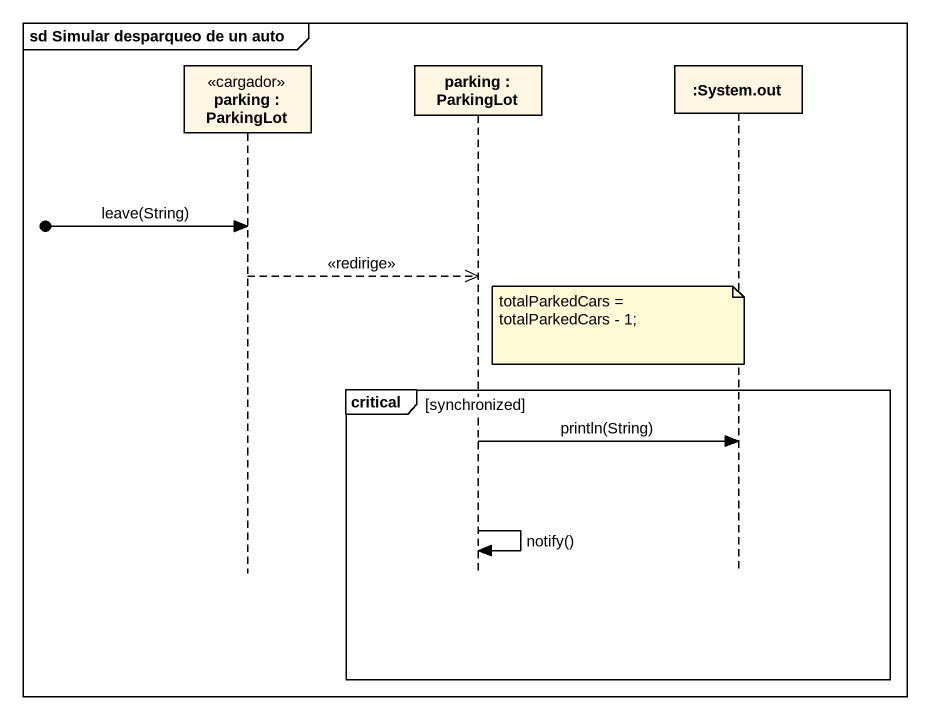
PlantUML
@startuml
mainframe sd Simular desparqueo de un auto
hide footbox
participant "parking : ParkingLot" as parking <<cargador>>
participant "parking : ParkingLot" as parking_2
participant ":System.out" as System_out

[o-> parking : leave(String)
parking -->> parking_2 : <<redirige>>
note over System_out : totalParkedCars = totalParkedCars - 1;
critical synchronized
  parking_2 -> System_out : println(String)
  parking_2 -> parking_2 : notify()
end
@enduml
